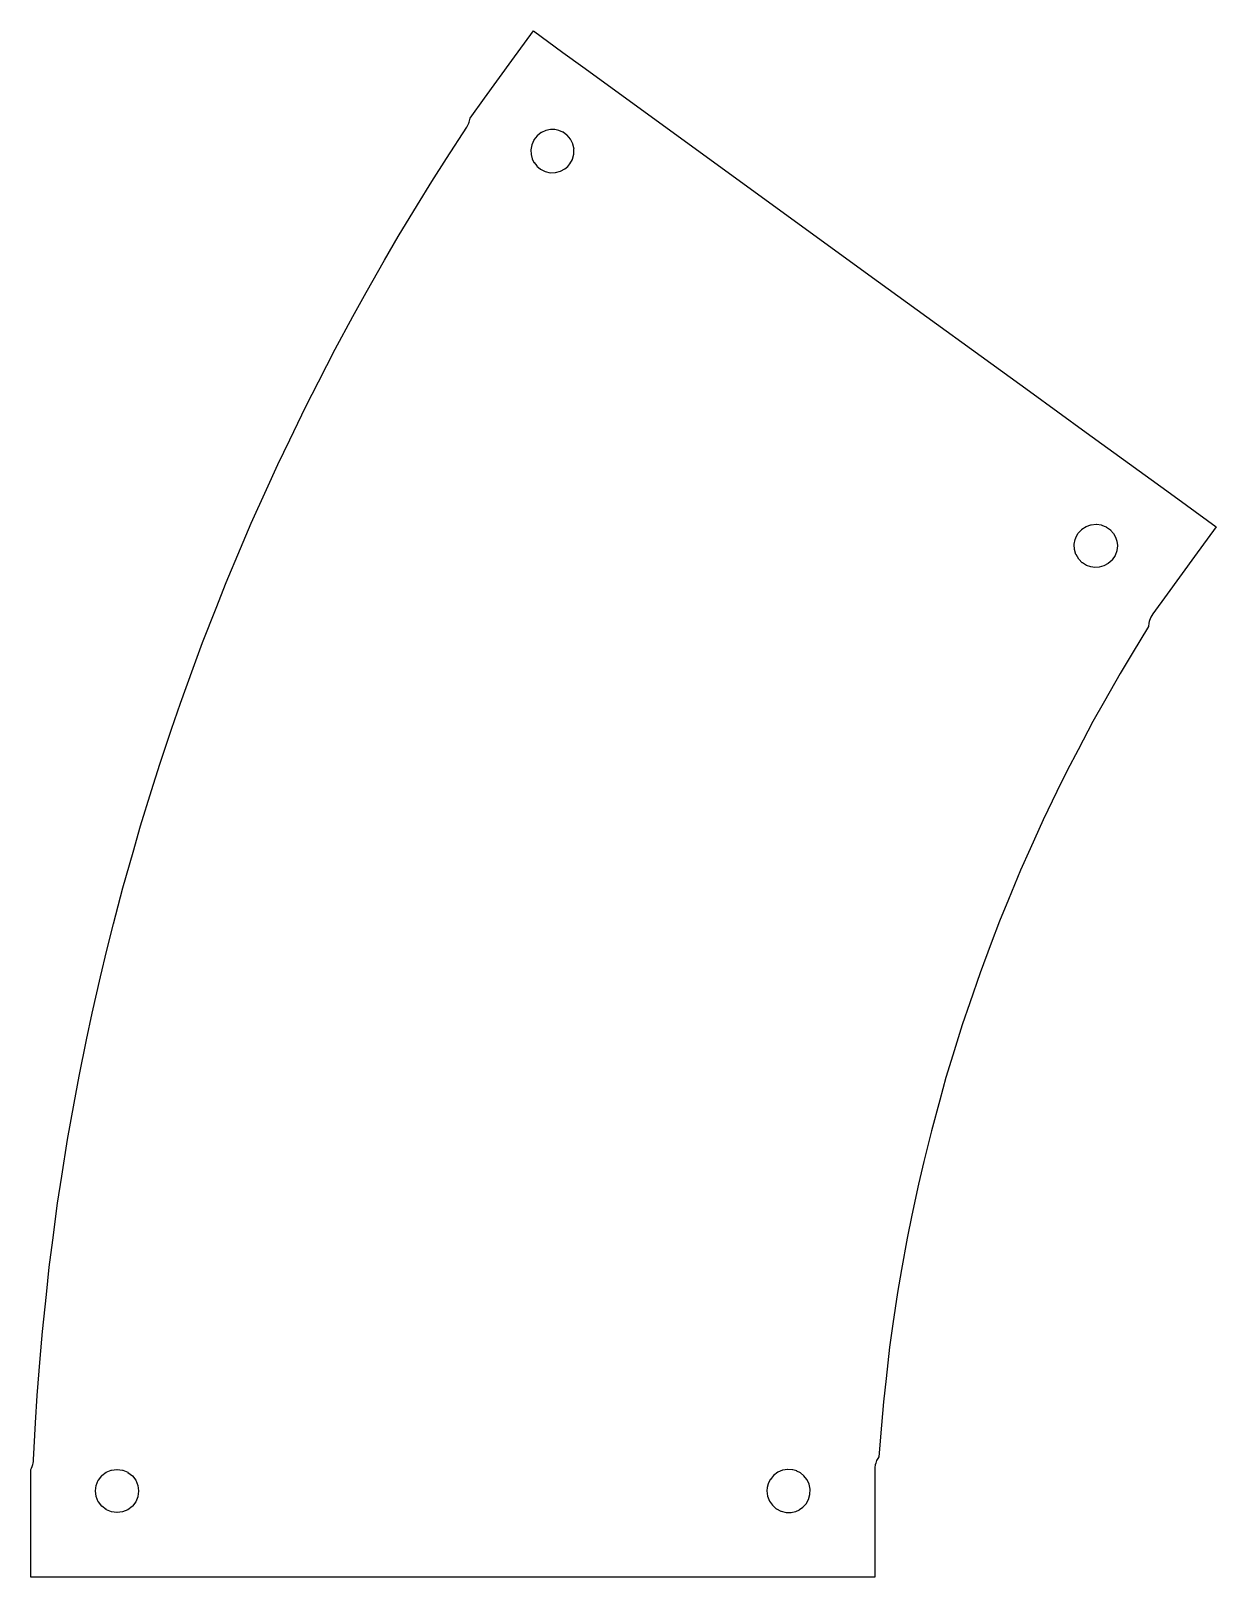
# Model space of a CAD drawing. Header units: millimetres. Extents: x 0 to 274, y 0 to 357.
import ezdxf

# ---------------------------------------------------------------- set-up
doc = ezdxf.new("R2010")
doc.units = ezdxf.units.MM
doc.layers.add('Mesh_cs002', color=7, linetype='CONTINUOUS')

msp = doc.modelspace()

# ---------------------------------------------------------------- linework, layer by layer
at = {"layer": 'Mesh_cs002'}
for p, q in [((111.158, 350.552, 5.1), (116.121, 357.383, 5.1)), ((116.121, 357.383, 5.1), (122.952, 352.42, 5.1)), ((104.816, 341.823, 5.1), (111.158, 350.552, 5.1)), ((122.952, 352.42, 5.1), (127.536, 349.09, 5.1)), ((127.536, 349.09, 5.1), (195.898, 299.422, 5.1)), ((101.485, 337.239, 5.1), (104.816, 341.823, 5.1)), ((100.967, 335.611, 5.1), (101.177, 336.056, 5.1)), ((101.177, 336.056, 5.1), (101.248, 336.287, 5.1)), ((101.248, 336.287, 5.1), (101.485, 337.239, 5.1)), ((96.0639, 327.924, 5.1), (100.699, 335.132, 5.1)), ((100.699, 335.132, 5.1), (100.967, 335.611, 5.1)), ((116.993, 333.126, 5.1), (116.25, 332.182, 5.1)), ((117.01, 333.144, 5.1), (116.993, 333.126, 5.1)), ((117.941, 333.866, 5.1), (117.01, 333.144, 5.1)), ((117.96, 333.88, 5.1), (117.941, 333.866, 5.1)), ((117.98, 333.889, 5.1), (117.96, 333.88, 5.1)), ((119.004, 334.35, 5.1), (117.98, 333.889, 5.1)), ((119.023, 334.356, 5.1), (119.004, 334.35, 5.1)), ((120.066, 334.566, 5.1), (119.023, 334.356, 5.1)), ((121.018, 334.561, 5.1), (120.066, 334.566, 5.1)), ((121.04, 334.56, 5.1), (121.018, 334.561, 5.1)), ((121.971, 334.371, 5.1), (121.04, 334.56, 5.1)), ((121.993, 334.366, 5.1), (121.971, 334.371, 5.1)), ((122.951, 333.955, 5.1), (121.993, 334.366, 5.1)), ((122.974, 333.945, 5.1), (122.951, 333.955, 5.1)), ((123.882, 333.287, 5.1), (122.974, 333.945, 5.1)), ((123.903, 333.272, 5.1), (123.882, 333.287, 5.1)), ((123.921, 333.252, 5.1), (123.903, 333.272, 5.1)), ((124.685, 332.358, 5.1), (123.921, 333.252, 5.1)), ((115.536, 329.924, 5.1), (115.533, 329.898, 5.1)), ((115.533, 329.898, 5.1), (115.583, 328.828, 5.1)), ((115.742, 331.048, 5.1), (115.536, 329.924, 5.1)), ((115.583, 328.828, 5.1), (115.585, 328.802, 5.1)), ((115.585, 328.802, 5.1), (115.835, 327.853, 5.1)), ((115.751, 331.074, 5.1), (115.742, 331.048, 5.1)), ((116.236, 332.159, 5.1), (115.751, 331.074, 5.1)), ((116.25, 332.182, 5.1), (116.236, 332.159, 5.1)), ((124.7, 332.331, 5.1), (124.685, 332.358, 5.1)), ((125.236, 331.257, 5.1), (124.7, 332.331, 5.1)), ((125.159, 327.713, 5.1), (125.466, 328.858, 5.1)), ((125.244, 331.225, 5.1), (125.236, 331.257, 5.1)), ((125.501, 330.063, 5.1), (125.244, 331.225, 5.1)), ((125.466, 328.858, 5.1), (125.474, 328.889, 5.1)), ((125.474, 328.889, 5.1), (125.5, 330.032, 5.1)), ((125.5, 330.032, 5.1), (125.501, 330.063, 5.1)), ((92.6378, 322.597, 5.1), (96.0639, 327.924, 5.1)), ((115.835, 327.853, 5.1), (115.843, 327.829, 5.1)), ((115.843, 327.829, 5.1), (116.251, 326.992, 5.1)), ((116.251, 326.992, 5.1), (116.262, 326.972, 5.1)), ((116.262, 326.972, 5.1), (116.879, 326.166, 5.1)), ((116.879, 326.166, 5.1), (116.893, 326.149, 5.1)), ((116.893, 326.149, 5.1), (116.901, 326.141, 5.1)), ((116.901, 326.141, 5.1), (117.741, 325.434, 5.1)), ((117.741, 325.434, 5.1), (117.75, 325.427, 5.1)), ((117.75, 325.427, 5.1), (117.76, 325.42, 5.1)), ((117.76, 325.42, 5.1), (117.771, 325.414, 5.1)), ((117.771, 325.414, 5.1), (118.809, 324.89, 5.1)), ((122.4, 324.953, 5.1), (123.365, 325.475, 5.1)), ((123.365, 325.475, 5.1), (123.391, 325.492, 5.1)), ((123.391, 325.492, 5.1), (124.04, 326.033, 5.1)), ((124.04, 326.033, 5.1), (124.06, 326.055, 5.1)), ((124.06, 326.055, 5.1), (124.568, 326.648, 5.1)), ((124.568, 326.648, 5.1), (125.144, 327.686, 5.1)), ((125.144, 327.686, 5.1), (125.159, 327.713, 5.1)), ((89.3433, 317.187, 5.1), (92.6378, 322.597, 5.1)), ((118.809, 324.89, 5.1), (118.833, 324.882, 5.1)), ((118.833, 324.882, 5.1), (120, 324.615, 5.1)), ((120, 324.615, 5.1), (120.027, 324.612, 5.1)), ((120.027, 324.612, 5.1), (121.223, 324.638, 5.1)), ((121.223, 324.638, 5.1), (121.25, 324.64, 5.1)), ((121.25, 324.64, 5.1), (122.372, 324.943, 5.1)), ((122.372, 324.943, 5.1), (122.4, 324.953, 5.1)), ((84.886, 309.869, 5.1), (89.3433, 317.187, 5.1)), ((81.7251, 304.38, 5.1), (84.886, 309.869, 5.1)), ((77.4485, 296.954, 5.1), (81.7251, 304.38, 5.1)), ((74.423, 291.389, 5.1), (77.4485, 296.954, 5.1)), ((195.898, 299.422, 5.1), (230.744, 274.105, 5.1)), ((70.3298, 283.861, 5.1), (74.423, 291.389, 5.1)), ((66.4222, 276.234, 5.1), (70.3298, 283.861, 5.1)), ((63.5341, 270.597, 5.1), (66.4222, 276.234, 5.1)), ((230.744, 274.105, 5.1), (243.872, 264.567, 5.1)), ((59.8146, 262.877, 5.1), (63.5341, 270.597, 5.1)), ((243.872, 264.567, 5.1), (262.464, 251.059, 5.1)), ((57.0655, 257.171, 5.1), (59.8146, 262.877, 5.1)), ((54.457, 251.4, 5.1), (57.0655, 257.171, 5.1)), ((50.9279, 243.591, 5.1), (54.457, 251.4, 5.1)), ((262.464, 251.059, 5.1), (267.048, 247.728, 5.1)), ((267.048, 247.728, 5.1), (273.879, 242.765, 5.1)), ((48.4617, 237.757, 5.1), (50.9279, 243.591, 5.1)), ((243.889, 242.855, 5.1), (244.969, 243.234, 5.1)), ((244.969, 243.234, 5.1), (244.998, 243.243, 5.1)), ((244.998, 243.243, 5.1), (246.182, 243.359, 5.1)), ((246.182, 243.359, 5.1), (246.214, 243.361, 5.1)), ((246.214, 243.361, 5.1), (247.402, 243.183, 5.1)), ((247.402, 243.183, 5.1), (247.432, 243.177, 5.1)), ((247.432, 243.177, 5.1), (248.519, 242.726, 5.1)), ((241.096, 238.715, 5.1), (241.294, 239.794, 5.1)), ((241.294, 239.794, 5.1), (241.302, 239.825, 5.1)), ((241.302, 239.825, 5.1), (241.616, 240.609, 5.1)), ((241.616, 240.609, 5.1), (241.631, 240.635, 5.1)), ((241.631, 240.635, 5.1), (242.038, 241.301, 5.1)), ((242.038, 241.301, 5.1), (242.847, 242.17, 5.1)), ((242.847, 242.17, 5.1), (242.868, 242.192, 5.1)), ((242.868, 242.192, 5.1), (243.862, 242.839, 5.1)), ((243.862, 242.839, 5.1), (243.889, 242.855, 5.1)), ((248.519, 242.726, 5.1), (248.543, 242.715, 5.1)), ((248.543, 242.715, 5.1), (248.564, 242.7, 5.1)), ((248.564, 242.7, 5.1), (249.471, 242.04, 5.1)), ((249.471, 242.04, 5.1), (249.487, 242.022, 5.1)), ((249.487, 242.022, 5.1), (250.174, 241.237, 5.1)), ((250.174, 241.237, 5.1), (250.186, 241.218, 5.1)), ((250.186, 241.218, 5.1), (250.653, 240.39, 5.1)), ((250.653, 240.39, 5.1), (250.661, 240.37, 5.1)), ((250.661, 240.37, 5.1), (250.959, 239.466, 5.1)), ((250.959, 239.466, 5.1), (250.963, 239.447, 5.1)), ((250.963, 239.447, 5.1), (251.082, 238.409, 5.1)), ((273.879, 242.765, 5.1), (268.916, 235.934, 5.1)), ((45.125, 229.864, 5.1), (48.4617, 237.757, 5.1)), ((241.095, 238.685, 5.1), (241.096, 238.715, 5.1)), ((241.154, 237.525, 5.1), (241.095, 238.685, 5.1)), ((241.159, 237.499, 5.1), (241.154, 237.525, 5.1)), ((241.505, 236.353, 5.1), (241.159, 237.499, 5.1)), ((241.516, 236.329, 5.1), (241.505, 236.353, 5.1)), ((242.131, 235.301, 5.1), (241.516, 236.329, 5.1)), ((250.54, 236.098, 5.1), (249.871, 235.1, 5.1)), ((250.552, 236.121, 5.1), (250.54, 236.098, 5.1)), ((250.951, 237.229, 5.1), (250.552, 236.121, 5.1)), ((250.958, 237.252, 5.1), (250.951, 237.229, 5.1)), ((250.96, 237.273, 5.1), (250.958, 237.252, 5.1)), ((251.083, 238.389, 5.1), (250.96, 237.273, 5.1)), ((251.082, 238.409, 5.1), (251.083, 238.389, 5.1)), ((268.916, 235.934, 5.1), (262.574, 227.205, 5.1)), ((242.146, 235.281, 5.1), (242.131, 235.301, 5.1)), ((242.965, 234.456, 5.1), (242.146, 235.281, 5.1)), ((242.974, 234.447, 5.1), (242.965, 234.456, 5.1)), ((242.984, 234.439, 5.1), (242.974, 234.447, 5.1)), ((242.993, 234.433, 5.1), (242.984, 234.439, 5.1)), ((243.925, 233.853, 5.1), (242.993, 234.433, 5.1)), ((243.935, 233.847, 5.1), (243.925, 233.853, 5.1)), ((243.956, 233.839, 5.1), (243.935, 233.847, 5.1)), ((244.912, 233.502, 5.1), (243.956, 233.839, 5.1)), ((244.936, 233.497, 5.1), (244.912, 233.502, 5.1)), ((245.857, 233.368, 5.1), (244.936, 233.497, 5.1)), ((245.882, 233.368, 5.1), (245.857, 233.368, 5.1)), ((246.862, 233.424, 5.1), (245.882, 233.368, 5.1)), ((246.888, 233.43, 5.1), (246.862, 233.424, 5.1)), ((247.92, 233.713, 5.1), (246.888, 233.43, 5.1)), ((247.945, 233.724, 5.1), (247.92, 233.713, 5.1)), ((248.95, 234.267, 5.1), (247.945, 233.724, 5.1)), ((248.972, 234.283, 5.1), (248.95, 234.267, 5.1)), ((249.854, 235.08, 5.1), (248.972, 234.283, 5.1)), ((249.871, 235.1, 5.1), (249.854, 235.08, 5.1)), ((42.8026, 223.971, 5.1), (45.125, 229.864, 5.1)), ((262.574, 227.205, 5.1), (259.243, 222.621, 5.1)), ((39.6604, 215.999, 5.1), (42.8026, 223.971, 5.1)), ((258.727, 221.729, 5.1), (258.649, 221.491, 5.1)), ((258.796, 221.848, 5.1), (258.727, 221.729, 5.1)), ((259.243, 222.621, 5.1), (258.796, 221.848, 5.1)), ((258.288, 219.711, 5.1), (254.488, 213.449, 5.1)), ((258.37, 220.458, 5.1), (258.288, 219.711, 5.1)), ((258.442, 220.898, 5.1), (258.37, 220.458, 5.1)), ((258.505, 221.12, 5.1), (258.442, 220.898, 5.1)), ((258.649, 221.491, 5.1), (258.505, 221.12, 5.1)), ((37.483, 210.051, 5.1), (39.6604, 215.999, 5.1)), ((254.488, 213.449, 5.1), (251.679, 208.821, 5.1)), ((34.5371, 202.004, 5.1), (37.483, 210.051, 5.1)), ((251.679, 208.821, 5.1), (248.073, 202.445, 5.1)), ((32.5062, 196.004, 5.1), (34.5371, 202.004, 5.1)), ((248.073, 202.445, 5.1), (245.408, 197.732, 5.1)), ((245.408, 197.732, 5.1), (242.001, 191.248, 5.1)), ((29.7585, 187.887, 5.1), (32.5062, 196.004, 5.1)), ((242.001, 191.248, 5.1), (239.483, 186.455, 5.1)), ((27.8752, 181.84, 5.1), (29.7585, 187.887, 5.1)), ((239.483, 186.455, 5.1), (237.113, 181.587, 5.1)), ((25.3272, 173.658, 5.1), (27.8752, 181.84, 5.1)), ((237.113, 181.587, 5.1), (233.908, 175, 5.1)), ((23.5927, 167.567, 5.1), (25.3272, 173.658, 5.1)), ((233.908, 175, 5.1), (230.907, 168.318, 5.1)), ((230.907, 168.318, 5.1), (228.688, 163.38, 5.1)), ((21.246, 159.325, 5.1), (23.5927, 167.567, 5.1)), ((228.688, 163.38, 5.1), (225.895, 156.608, 5.1)), ((19.102, 151.028, 5.1), (21.246, 159.325, 5.1)), ((225.895, 156.608, 5.1), (223.83, 151.603, 5.1)), ((17.5173, 144.896, 5.1), (19.102, 151.028, 5.1)), ((223.83, 151.603, 5.1), (221.921, 146.537, 5.1)), ((221.921, 146.537, 5.1), (219.337, 139.683, 5.1)), ((16.0834, 138.726, 5.1), (17.5173, 144.896, 5.1)), ((219.337, 139.683, 5.1), (216.967, 132.752, 5.1)), ((14.1434, 130.38, 5.1), (16.0834, 138.726, 5.1)), ((216.967, 132.752, 5.1), (215.214, 127.629, 5.1)), ((12.8612, 124.177, 5.1), (14.1434, 130.38, 5.1)), ((215.214, 127.629, 5.1), (213.059, 120.629, 5.1)), ((11.1263, 115.785, 5.1), (12.8612, 124.177, 5.1)), ((213.059, 120.629, 5.1), (211.465, 115.454, 5.1)), ((9.99645, 109.553, 5.1), (11.1263, 115.785, 5.1)), ((211.465, 115.454, 5.1), (210.032, 110.233, 5.1)), ((8.46782, 101.121, 5.1), (9.99645, 109.553, 5.1)), ((210.032, 110.233, 5.1), (208.093, 103.17, 5.1)), ((7.1463, 92.6541, 5.1), (8.46782, 101.121, 5.1)), ((208.093, 103.17, 5.1), (206.373, 96.0494, 5.1)), ((206.373, 96.0494, 5.1), (205.102, 90.7867, 5.1)), ((6.16952, 86.3961, 5.1), (7.1463, 92.6541, 5.1)), ((205.102, 90.7867, 5.1), (203.602, 83.6169, 5.1)), ((5.05592, 77.8994, 5.1), (6.16952, 86.3961, 5.1)), ((203.602, 83.6169, 5.1), (202.493, 78.3175, 5.1)), ((4.23281, 71.6193, 5.1), (5.05592, 77.8994, 5.1)), ((202.493, 78.3175, 5.1), (201.215, 71.1048, 5.1)), ((3.56388, 65.3209, 5.1), (4.23281, 71.6193, 5.1)), ((201.215, 71.1048, 5.1), (200.271, 65.7737, 5.1)), ((2.65885, 56.7995, 5.1), (3.56388, 65.3209, 5.1)), ((200.271, 65.7737, 5.1), (199.216, 58.5251, 5.1)), ((199.216, 58.5251, 5.1), (198.436, 53.1674, 5.1)), ((2.14449, 50.4866, 5.1), (2.65885, 56.7995, 5.1)), ((1.44859, 41.9456, 5.1), (2.14449, 50.4866, 5.1)), ((198.436, 53.1674, 5.1), (197.606, 45.8897, 5.1)), ((197.606, 45.8897, 5.1), (196.992, 40.5105, 5.1)), ((1.08911, 35.622, 5.1), (1.44859, 41.9456, 5.1)), ((196.992, 40.5105, 5.1), (196.544, 35.1149, 5.1)), ((0.60275, 27.0665, 5.1), (1.08911, 35.622, 5.1)), ((196.544, 35.1149, 5.1), (195.938, 27.8151, 5.1)), ((0, 24.9, 5.1), (0.13423, 25.1985, 5.1)), ((0.13423, 25.1985, 5.1), (0.30976, 25.5889, 5.1)), ((0.30976, 25.5889, 5.1), (0.42618, 26.0073, 5.1)), ((0.42618, 26.0073, 5.1), (0.51222, 26.3166, 5.1)), ((0.51222, 26.3166, 5.1), (0.56427, 26.7478, 5.1)), ((0.56427, 26.7478, 5.1), (0.60275, 27.0665, 5.1)), ((195.046, 25.3463, 5.1), (195, 24.9, 5.1)), ((195.107, 25.93, 5.1), (195.046, 25.3463, 5.1)), ((195.242, 26.3489, 5.1), (195.107, 25.93, 5.1)), ((195.424, 26.9157, 5.1), (195.242, 26.3489, 5.1)), ((195.719, 27.4328, 5.1), (195.424, 26.9157, 5.1)), ((195.938, 27.8151, 5.1), (195.719, 27.4328, 5.1)), ((0, 19.2333, 5.1), (0, 24.9, 5.1)), ((15.0704, 21.1941, 5.1), (15.5574, 22.3699, 5.1)), ((15.5574, 22.3699, 5.1), (15.5699, 22.4, 5.1)), ((15.5699, 22.4, 5.1), (15.5897, 22.4259, 5.1)), ((15.5897, 22.4259, 5.1), (16.3645, 23.4355, 5.1)), ((16.3645, 23.4355, 5.1), (16.3904, 23.4554, 5.1)), ((16.3904, 23.4554, 5.1), (17.4, 24.2301, 5.1)), ((17.4, 24.2301, 5.1), (18.5758, 24.7171, 5.1)), ((18.5758, 24.7171, 5.1), (18.6059, 24.7296, 5.1)), ((18.6059, 24.7296, 5.1), (19.8676, 24.8957, 5.1)), ((19.8676, 24.8957, 5.1), (19.9, 24.9, 5.1)), ((19.9, 24.9, 5.1), (19.9324, 24.8957, 5.1)), ((19.9324, 24.8957, 5.1), (21.1941, 24.7296, 5.1)), ((21.1941, 24.7296, 5.1), (21.2242, 24.7171, 5.1)), ((21.2242, 24.7171, 5.1), (22.4, 24.2301, 5.1)), ((22.4, 24.2301, 5.1), (22.4259, 24.2103, 5.1)), ((22.4259, 24.2103, 5.1), (23.4355, 23.4355, 5.1)), ((23.4355, 23.4355, 5.1), (24.2103, 22.4259, 5.1)), ((24.2103, 22.4259, 5.1), (24.2301, 22.4, 5.1)), ((24.2301, 22.4, 5.1), (24.2426, 22.3699, 5.1)), ((24.2426, 22.3699, 5.1), (24.7296, 21.1941, 5.1)), ((170.373, 21.5271, 5.1), (170.166, 20.7079, 5.1)), ((170.384, 21.5569, 5.1), (170.373, 21.5271, 5.1)), ((170.858, 22.5462, 5.1), (170.384, 21.5569, 5.1)), ((170.875, 22.5705, 5.1), (170.858, 22.5462, 5.1)), ((171.604, 23.4746, 5.1), (170.875, 22.5705, 5.1)), ((171.625, 23.4926, 5.1), (171.604, 23.4746, 5.1)), ((172.578, 24.2165, 5.1), (171.625, 23.4926, 5.1)), ((172.601, 24.2296, 5.1), (172.578, 24.2165, 5.1)), ((173.702, 24.6996, 5.1), (172.601, 24.2296, 5.1)), ((173.726, 24.7072, 5.1), (173.702, 24.6996, 5.1)), ((174.874, 24.8934, 5.1), (173.726, 24.7072, 5.1)), ((174.887, 24.8952, 5.1), (174.874, 24.8934, 5.1)), ((174.899, 24.8959, 5.1), (174.887, 24.8952, 5.1)), ((174.91, 24.8954, 5.1), (174.899, 24.8959, 5.1)), ((176.005, 24.8167, 5.1), (174.91, 24.8954, 5.1)), ((176.017, 24.8152, 5.1), (176.005, 24.8167, 5.1)), ((176.038, 24.8096, 5.1), (176.017, 24.8152, 5.1)), ((177.01, 24.5205, 5.1), (176.038, 24.8096, 5.1)), ((177.032, 24.5104, 5.1), (177.01, 24.5205, 5.1)), ((177.853, 24.0735, 5.1), (177.032, 24.5104, 5.1)), ((177.873, 24.0585, 5.1), (177.853, 24.0735, 5.1)), ((178.634, 23.4373, 5.1), (177.873, 24.0585, 5.1)), ((178.651, 23.4175, 5.1), (178.634, 23.4373, 5.1)), ((179.32, 22.5817, 5.1), (178.651, 23.4175, 5.1)), ((179.333, 22.5581, 5.1), (179.32, 22.5817, 5.1)), ((179.827, 21.5279, 5.1), (179.333, 22.5581, 5.1)), ((179.835, 21.502, 5.1), (179.827, 21.5279, 5.1)), ((180.08, 20.3388, 5.1), (179.835, 21.502, 5.1)), ((195, 24.9, 5.1), (195, 19.2333, 5.1)), ((0, 8.44333, 5.1), (0, 19.2333, 5.1)), ((14.9, 19.9, 5.1), (14.9043, 19.9324, 5.1)), ((15.0661, 18.6383, 5.1), (14.9, 19.9, 5.1)), ((14.9043, 19.9324, 5.1), (15.0704, 21.1941, 5.1)), ((15.0704, 18.6059, 5.1), (15.0661, 18.6383, 5.1)), ((15.5574, 17.4301, 5.1), (15.0704, 18.6059, 5.1)), ((24.7171, 18.5758, 5.1), (24.2301, 17.4, 5.1)), ((24.7296, 18.6059, 5.1), (24.7171, 18.5758, 5.1)), ((24.7296, 21.1941, 5.1), (24.8957, 19.9324, 5.1)), ((24.8957, 19.8676, 5.1), (24.7296, 18.6059, 5.1)), ((24.8957, 19.9324, 5.1), (24.9, 19.9, 5.1)), ((24.9, 19.9, 5.1), (24.8957, 19.8676, 5.1)), ((170.163, 20.6783, 5.1), (170.1, 19.9, 5.1)), ((170.1, 19.9, 5.1), (170.245, 18.7218, 5.1)), ((170.166, 20.7079, 5.1), (170.163, 20.6783, 5.1)), ((170.245, 18.7218, 5.1), (170.248, 18.6912, 5.1)), ((170.248, 18.6912, 5.1), (170.673, 17.584, 5.1)), ((179.129, 16.9394, 5.1), (179.686, 17.9142, 5.1)), ((179.686, 17.9142, 5.1), (179.697, 17.9334, 5.1)), ((179.697, 17.9334, 5.1), (179.705, 17.9559, 5.1)), ((179.705, 17.9559, 5.1), (180.033, 19.087, 5.1)), ((180.033, 19.087, 5.1), (180.036, 19.1121, 5.1)), ((180.036, 19.1121, 5.1), (180.082, 20.3124, 5.1)), ((180.082, 20.3124, 5.1), (180.08, 20.3388, 5.1)), ((195, 19.2333, 5.1), (195, 8.44333, 5.1)), ((15.5699, 17.4, 5.1), (15.5574, 17.4301, 5.1)), ((15.5897, 17.3741, 5.1), (15.5699, 17.4, 5.1)), ((16.3645, 16.3645, 5.1), (15.5897, 17.3741, 5.1)), ((17.3741, 15.5897, 5.1), (16.3645, 16.3645, 5.1)), ((17.4, 15.5699, 5.1), (17.3741, 15.5897, 5.1)), ((17.4301, 15.5574, 5.1), (17.4, 15.5699, 5.1)), ((18.6059, 15.0704, 5.1), (17.4301, 15.5574, 5.1)), ((19.8676, 14.9043, 5.1), (18.6059, 15.0704, 5.1)), ((19.9, 14.9, 5.1), (19.8676, 14.9043, 5.1)), ((19.9324, 14.9043, 5.1), (19.9, 14.9, 5.1)), ((21.1941, 15.0704, 5.1), (19.9324, 14.9043, 5.1)), ((22.3699, 15.5574, 5.1), (21.1941, 15.0704, 5.1)), ((22.4, 15.5699, 5.1), (22.3699, 15.5574, 5.1)), ((23.4096, 16.3446, 5.1), (22.4, 15.5699, 5.1)), ((23.4355, 16.3645, 5.1), (23.4096, 16.3446, 5.1)), ((24.2103, 17.3741, 5.1), (23.4355, 16.3645, 5.1)), ((24.2301, 17.4, 5.1), (24.2103, 17.3741, 5.1)), ((170.673, 17.584, 5.1), (170.684, 17.5548, 5.1)), ((170.684, 17.5548, 5.1), (171.335, 16.614, 5.1)), ((171.335, 16.614, 5.1), (171.353, 16.5889, 5.1)), ((171.353, 16.5889, 5.1), (172.244, 15.7999, 5.1)), ((172.244, 15.7999, 5.1), (172.269, 15.779, 5.1)), ((172.269, 15.779, 5.1), (173.334, 15.2249, 5.1)), ((173.334, 15.2249, 5.1), (173.361, 15.2121, 5.1)), ((173.361, 15.2121, 5.1), (174.506, 14.938, 5.1)), ((174.506, 14.938, 5.1), (174.532, 14.9323, 5.1)), ((174.532, 14.9323, 5.1), (174.558, 14.9323, 5.1)), ((174.558, 14.9323, 5.1), (175.679, 14.9337, 5.1)), ((175.679, 14.9337, 5.1), (175.704, 14.9387, 5.1)), ((175.704, 14.9387, 5.1), (176.72, 15.1697, 5.1)), ((176.72, 15.1697, 5.1), (176.741, 15.1786, 5.1)), ((176.741, 15.1786, 5.1), (177.606, 15.5732, 5.1)), ((177.606, 15.5732, 5.1), (177.623, 15.5847, 5.1)), ((177.623, 15.5847, 5.1), (178.397, 16.141, 5.1)), ((178.397, 16.141, 5.1), (179.117, 16.9238, 5.1)), ((179.117, 16.9238, 5.1), (179.129, 16.9394, 5.1)), ((0, 0, 5.1), (0, 8.44333, 5.1)), ((195, 8.44333, 5.1), (195, 0, 5.1)), ((8.44333, 0, 5.1), (0, 0, 5.1)), ((14.11, 0, 5.1), (8.44333, 0, 5.1)), ((98.61, 0, 5.1), (14.11, 0, 5.1)), ((141.682, 0, 5.1), (98.61, 0, 5.1)), ((157.909, 0, 5.1), (141.682, 0, 5.1)), ((180.89, 0, 5.1), (157.909, 0, 5.1)), ((186.557, 0, 5.1), (180.89, 0, 5.1)), ((195, 0, 5.1), (186.557, 0, 5.1))]:
    msp.add_line(p, q, dxfattribs=at)

doc.saveas('drawing.dxf')
